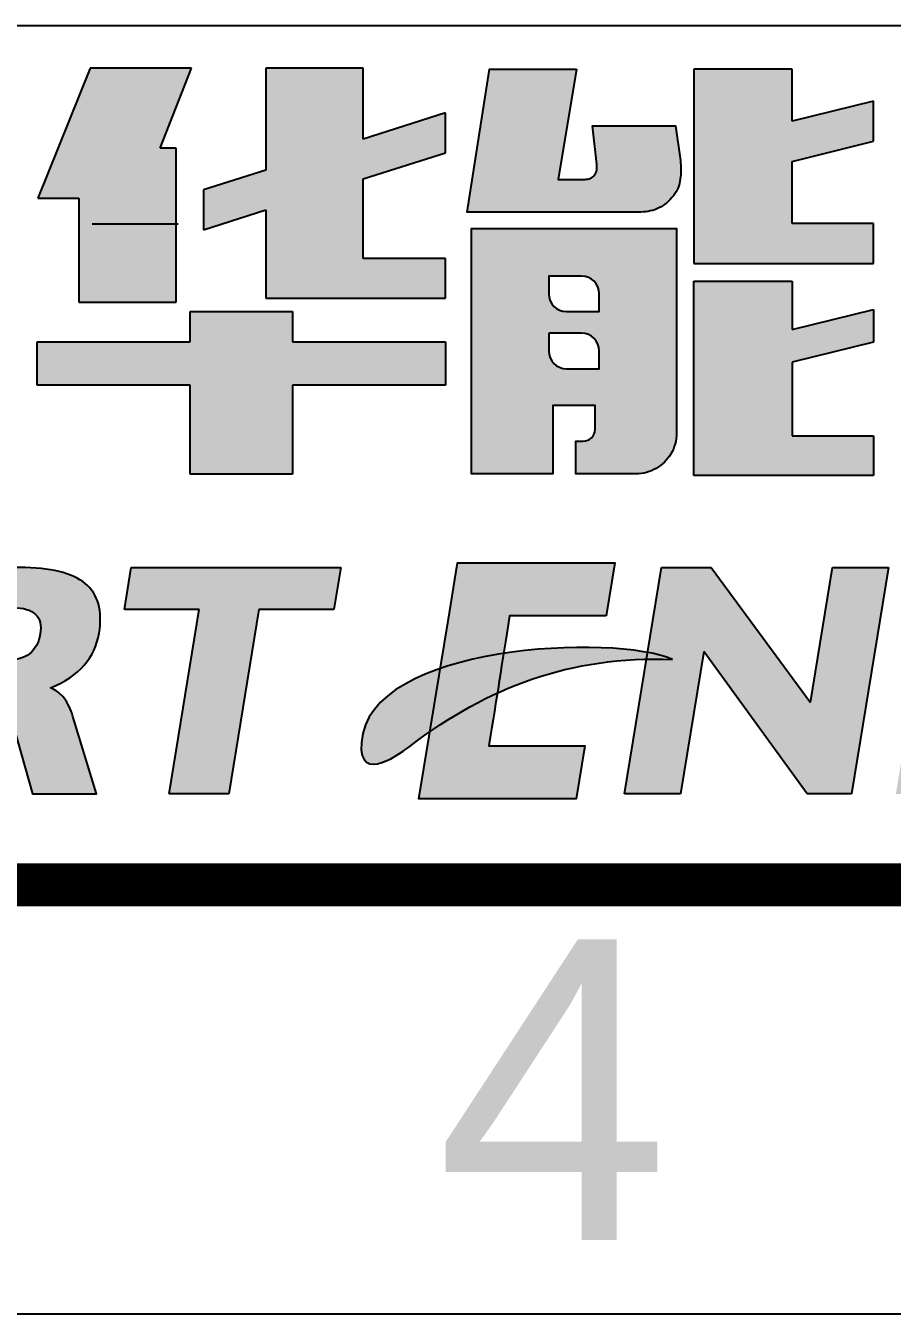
# Model space of a CAD drawing. Header units: millimetres. Extents: x 2011 to 2221, y 1238 to 1535.
# Drawn here: x 2190.3 to 2200.39, y 1237.92 to 1252.92 of the extents above; entities that cross this region are included whole.
import ezdxf

# ---------------------------------------------------------------- set-up
doc = ezdxf.new("R2010")
doc.units = ezdxf.units.MM
doc.styles.get("Standard").update_dxf_attribs({"font": 'arial.ttf'})

msp = doc.modelspace()

# ---------------------------------------------------------------- hatches: boundary and pattern name
at = {"linetype": 'Continuous'}
for points in [[(2192.052, 1249.701), (2192.052, 1251.495), (2191.867, 1251.495), (2192.231, 1252.424), (2191.052, 1252.424), (2190.442, 1250.91), (2190.917, 1250.91), (2190.917, 1249.701)], [(2193.195, 1249.746), (2195.18, 1249.746), (2195.186, 1249.746), (2195.186, 1250.21), (2194.23, 1250.21), (2194.23, 1251.135), (2195.186, 1251.438), (2195.186, 1251.903), (2194.23, 1251.599), (2194.23, 1252.424), (2193.096, 1252.424), (2193.096, 1251.239), (2192.371, 1251.008), (2192.371, 1250.544), (2193.096, 1250.774), (2193.096, 1249.746)], [(2200.172, 1251.575), (2200.172, 1251.576), (2200.172, 1251.955), (2200.172, 1252.04), (2199.223, 1251.806), (2199.223, 1252.414), (2198.078, 1252.414), (2198.078, 1250.151), (2198.374, 1250.151), (2200.172, 1250.151), (2200.172, 1250.53), (2200.172, 1250.615), (2199.223, 1250.615), (2199.223, 1251.34)], [(2199.223, 1249.001), (2199.223, 1248.146), (2200.172, 1248.146), (2200.172, 1248.062), (2200.172, 1247.682), (2198.374, 1247.682), (2198.078, 1247.682), (2198.078, 1249.946), (2199.223, 1249.946), (2199.223, 1249.381), (2200.172, 1249.616), (2200.172, 1249.236)], [(2192.216, 1247.697), (2192.216, 1248.734), (2190.431, 1248.734), (2190.431, 1249.24), (2192.216, 1249.24), (2192.216, 1249.591), (2193.406, 1249.591), (2193.406, 1249.24), (2195.186, 1249.24), (2195.186, 1248.734), (2193.406, 1248.734), (2193.406, 1247.697)]]:
    msp.add_hatch(color=0, dxfattribs=at).paths.add_polyline_path(points)
h = msp.add_hatch(color=0, dxfattribs=at)
edge = h.paths.add_edge_path()
edge.add_spline(control_points=[(2196.714, 1252.414), (2196.714, 1252.414), (2195.699, 1252.414), (2195.699, 1252.414), (2195.699, 1252.414), (2195.44, 1250.75), (2195.44, 1250.75), (2195.44, 1250.75), (2197.464, 1250.75), (2197.464, 1250.75), (2197.539, 1250.75), (2197.609, 1250.766), (2197.674, 1250.799), (2197.739, 1250.83), (2197.795, 1250.878), (2197.843, 1250.94), (2197.887, 1250.999), (2197.913, 1251.062), (2197.922, 1251.132), (2197.932, 1251.202), (2197.932, 1251.274), (2197.923, 1251.35), (2197.923, 1251.35), (2197.868, 1251.755), (2197.868, 1251.755), (2197.868, 1251.755), (2196.899, 1251.755), (2196.899, 1251.755), (2196.899, 1251.755), (2196.949, 1251.305), (2196.949, 1251.305), (2196.952, 1251.283), (2196.952, 1251.262), (2196.95, 1251.242), (2196.947, 1251.222), (2196.938, 1251.203), (2196.924, 1251.185), (2196.911, 1251.165), (2196.896, 1251.151), (2196.875, 1251.143), (2196.856, 1251.134), (2196.834, 1251.13), (2196.809, 1251.13), (2196.809, 1251.13), (2196.499, 1251.13), (2196.499, 1251.13), (2196.499, 1251.13), (2196.714, 1252.414), (2196.714, 1252.414)], knot_values=[0, 0, 0, 0, 1, 1, 1, 2, 2, 2, 3, 3, 3, 4, 4, 4, 5, 5, 5, 6, 6, 6, 7, 7, 7, 8, 8, 8, 9, 9, 9, 10, 10, 10, 11, 11, 11, 12, 12, 12, 13, 13, 13, 14, 14, 14, 15, 15, 15, 16, 16, 16, 16], degree=3, periodic=0)
h = msp.add_hatch(color=0, dxfattribs=at)
edge = h.paths.add_edge_path()
edge.add_spline(control_points=[(2196.704, 1248.082), (2196.704, 1248.082), (2196.704, 1247.702), (2196.704, 1247.702), (2196.704, 1247.702), (2197.404, 1247.702), (2197.404, 1247.702), (2197.491, 1247.703), (2197.571, 1247.724), (2197.642, 1247.766), (2197.713, 1247.808), (2197.771, 1247.864), (2197.813, 1247.936), (2197.856, 1248.007), (2197.878, 1248.088), (2197.878, 1248.177), (2197.878, 1248.177), (2197.878, 1250.56), (2197.878, 1250.56), (2197.878, 1250.56), (2195.49, 1250.56), (2195.49, 1250.56), (2195.49, 1250.56), (2195.49, 1247.702), (2195.49, 1247.702), (2195.49, 1247.702), (2196.439, 1247.702), (2196.439, 1247.702), (2196.439, 1247.702), (2196.439, 1248.497), (2196.439, 1248.497), (2196.439, 1248.497), (2196.929, 1248.497), (2196.929, 1248.497), (2196.929, 1248.497), (2196.929, 1248.222), (2196.929, 1248.222), (2196.928, 1248.181), (2196.915, 1248.148), (2196.889, 1248.122), (2196.863, 1248.096), (2196.83, 1248.083), (2196.789, 1248.082), (2196.789, 1248.082), (2196.704, 1248.082), (2196.704, 1248.082), (2196.704, 1248.082), (2196.704, 1248.082), (2196.704, 1248.082)], knot_values=[0, 0, 0, 0, 1, 1, 1, 2, 2, 2, 3, 3, 3, 4, 4, 4, 5, 5, 5, 6, 6, 6, 7, 7, 7, 8, 8, 8, 9, 9, 9, 10, 10, 10, 11, 11, 11, 12, 12, 12, 13, 13, 13, 14, 14, 14, 15, 15, 15, 16, 16, 16, 16], degree=3, periodic=0)
edge = h.paths.add_edge_path()
edge.add_spline(control_points=[(2196.39, 1250.005), (2196.39, 1250.005), (2196.771, 1250.005), (2196.771, 1250.005), (2196.885, 1250.005), (2196.978, 1249.912), (2196.978, 1249.798), (2196.978, 1249.798), (2196.978, 1249.591), (2196.978, 1249.591), (2196.978, 1249.591), (2196.597, 1249.591), (2196.597, 1249.591), (2196.483, 1249.591), (2196.39, 1249.685), (2196.39, 1249.798), (2196.39, 1249.798), (2196.39, 1250.005), (2196.39, 1250.005), (2196.39, 1250.005), (2196.39, 1250.005), (2196.39, 1250.005)], knot_values=[0, 0, 0, 0, 1, 1, 1, 2, 2, 2, 3, 3, 3, 4, 4, 4, 5, 5, 5, 6, 6, 6, 7, 7, 7, 7], degree=3, periodic=0)
edge = h.paths.add_edge_path()
edge.add_spline(control_points=[(2196.39, 1249.34), (2196.39, 1249.34), (2196.771, 1249.34), (2196.771, 1249.34), (2196.885, 1249.34), (2196.978, 1249.247), (2196.978, 1249.133), (2196.978, 1249.133), (2196.978, 1248.926), (2196.978, 1248.926), (2196.978, 1248.926), (2196.597, 1248.926), (2196.597, 1248.926), (2196.483, 1248.926), (2196.39, 1249.019), (2196.39, 1249.133), (2196.39, 1249.133), (2196.39, 1249.34), (2196.39, 1249.34)], knot_values=[0, 0, 0, 0, 1, 1, 1, 2, 2, 2, 3, 3, 3, 4, 4, 4, 5, 5, 5, 6, 6, 6, 6], degree=3, periodic=0)
h = msp.add_hatch(color=0, dxfattribs=at)
edge = h.paths.add_edge_path()
edge.add_spline(control_points=[(2197.059, 1246.05), (2197.059, 1246.05), (2197.159, 1246.667), (2197.159, 1246.667), (2197.159, 1246.667), (2195.328, 1246.667), (2195.328, 1246.667), (2195.328, 1246.667), (2195.233, 1246.084), (2195.233, 1246.084), (2195.233, 1246.084), (2194.879, 1243.919), (2194.879, 1243.919), (2194.879, 1243.919), (2196.711, 1243.919), (2196.711, 1243.919), (2196.711, 1243.919), (2196.811, 1244.535), (2196.811, 1244.535), (2196.811, 1244.535), (2195.722, 1244.535), (2195.722, 1244.535), (2195.722, 1244.535), (2195.693, 1244.535), (2195.693, 1244.535), (2195.693, 1244.535), (2195.698, 1244.564), (2195.698, 1244.564), (2195.782, 1245.079), (2195.843, 1245.485), (2195.935, 1246.05), (2195.935, 1246.05), (2197.059, 1246.05), (2197.059, 1246.05)], knot_values=[0, 0, 0, 0, 1, 1, 1, 2, 2, 2, 3, 3, 3, 4, 4, 4, 5, 5, 5, 6, 6, 6, 7, 7, 7, 8, 8, 8, 9, 9, 9, 10, 10, 10, 11, 11, 11, 11], degree=3, periodic=0)
h = msp.add_hatch(color=0, dxfattribs=at)
edge = h.paths.add_edge_path()
edge.add_spline(control_points=[(2207.624, 1244.284), (2207.443, 1244.164), (2207.258, 1244.074), (2207.068, 1244.016), (2206.878, 1243.957), (2206.676, 1243.928), (2206.461, 1243.928), (2206.254, 1243.928), (2206.069, 1243.96), (2205.906, 1244.024), (2205.743, 1244.087), (2205.608, 1244.179), (2205.501, 1244.3), (2205.388, 1244.426), (2205.311, 1244.575), (2205.269, 1244.745), (2205.227, 1244.914), (2205.222, 1245.096), (2205.254, 1245.291), (2205.321, 1245.702), (2205.511, 1246.032), (2205.825, 1246.282), (2206.139, 1246.532), (2206.522, 1246.657), (2206.973, 1246.657), (2207.138, 1246.657), (2207.297, 1246.638), (2207.451, 1246.598), (2207.605, 1246.56), (2207.759, 1246.499), (2207.913, 1246.418), (2207.913, 1246.418), (2207.819, 1245.84), (2207.819, 1245.84), (2207.659, 1245.929), (2207.503, 1245.995), (2207.352, 1246.039), (2207.201, 1246.083), (2207.056, 1246.105), (2206.919, 1246.105), (2206.652, 1246.105), (2206.432, 1246.033), (2206.257, 1245.888), (2206.082, 1245.744), (2205.974, 1245.545), (2205.932, 1245.291), (2205.892, 1245.043), (2205.932, 1244.846), (2206.052, 1244.7), (2206.173, 1244.554), (2206.355, 1244.48), (2206.599, 1244.48), (2206.664, 1244.48), (2206.73, 1244.487), (2206.796, 1244.501), (2206.862, 1244.515), (2206.929, 1244.535), (2206.998, 1244.561), (2206.998, 1244.561), (2207.052, 1244.893), (2207.052, 1244.893), (2207.052, 1244.893), (2206.689, 1244.893), (2206.689, 1244.893), (2206.689, 1244.893), (2206.77, 1245.389), (2206.77, 1245.389), (2206.77, 1245.389), (2207.804, 1245.389), (2207.804, 1245.389), (2207.804, 1245.389), (2207.624, 1244.284), (2207.624, 1244.284), (2207.624, 1244.284), (2207.624, 1244.284), (2207.624, 1244.284)], knot_values=[0, 0, 0, 0, 1, 1, 1, 2, 2, 2, 3, 3, 3, 4, 4, 4, 5, 5, 5, 6, 6, 6, 7, 7, 7, 8, 8, 8, 9, 9, 9, 10, 10, 10, 11, 11, 11, 12, 12, 12, 13, 13, 13, 14, 14, 14, 15, 15, 15, 16, 16, 16, 17, 17, 17, 18, 18, 18, 19, 19, 19, 20, 20, 20, 21, 21, 21, 22, 22, 22, 23, 23, 23, 24, 24, 24, 25, 25, 25, 25], degree=3, periodic=0)
edge = h.paths.add_edge_path()
edge.add_spline(control_points=[(2202.664, 1243.975), (2202.664, 1243.975), (2203.095, 1246.612), (2203.095, 1246.612), (2203.095, 1246.612), (2204.069, 1246.612), (2204.069, 1246.612), (2204.427, 1246.612), (2204.681, 1246.55), (2204.832, 1246.425), (2204.982, 1246.301), (2205.036, 1246.108), (2204.994, 1245.847), (2204.97, 1245.701), (2204.912, 1245.576), (2204.819, 1245.473), (2204.727, 1245.369), (2204.598, 1245.281), (2204.43, 1245.21), (2204.492, 1245.186), (2204.544, 1245.146), (2204.586, 1245.09), (2204.63, 1245.034), (2204.664, 1244.963), (2204.689, 1244.878), (2204.689, 1244.878), (2204.961, 1243.975), (2204.961, 1243.975), (2204.961, 1243.975), (2204.217, 1243.975), (2204.217, 1243.975), (2204.217, 1243.975), (2204.006, 1244.735), (2204.006, 1244.735), (2203.972, 1244.855), (2203.924, 1244.938), (2203.862, 1244.983), (2203.8, 1245.029), (2203.705, 1245.051), (2203.579, 1245.051), (2203.569, 1245.051), (2203.555, 1245.051), (2203.539, 1245.05), (2203.522, 1245.048), (2203.51, 1245.048), (2203.501, 1245.048), (2203.501, 1245.048), (2203.326, 1243.975), (2203.326, 1243.975), (2203.326, 1243.975), (2202.664, 1243.975), (2202.664, 1243.975), (2202.664, 1243.975), (2202.664, 1243.975), (2202.664, 1243.975)], knot_values=[0, 0, 0, 0, 1, 1, 1, 2, 2, 2, 3, 3, 3, 4, 4, 4, 5, 5, 5, 6, 6, 6, 7, 7, 7, 8, 8, 8, 9, 9, 9, 10, 10, 10, 11, 11, 11, 12, 12, 12, 13, 13, 13, 14, 14, 14, 15, 15, 15, 16, 16, 16, 17, 17, 17, 18, 18, 18, 18], degree=3, periodic=0)
edge = h.paths.add_edge_path()
edge.add_spline(control_points=[(2203.896, 1245.53), (2204.018, 1245.53), (2204.113, 1245.556), (2204.181, 1245.607), (2204.25, 1245.657), (2204.292, 1245.735), (2204.309, 1245.839), (2204.325, 1245.939), (2204.306, 1246.014), (2204.252, 1246.066), (2204.199, 1246.118), (2204.114, 1246.144), (2203.996, 1246.144), (2203.996, 1246.144), (2203.68, 1246.144), (2203.68, 1246.144), (2203.68, 1246.144), (2203.58, 1245.53), (2203.58, 1245.53), (2203.58, 1245.53), (2203.896, 1245.53), (2203.896, 1245.53), (2203.896, 1245.53), (2203.896, 1245.53), (2203.896, 1245.53)], knot_values=[0, 0, 0, 0, 1, 1, 1, 2, 2, 2, 3, 3, 3, 4, 4, 4, 5, 5, 5, 6, 6, 6, 7, 7, 7, 8, 8, 8, 8], degree=3, periodic=0)
h.paths.add_polyline_path([(2208.665, 1243.975), (2208.86, 1245.169), (2208.057, 1246.612), (2208.848, 1246.612), (2209.287, 1245.758), (2210.02, 1246.612), (2210.804, 1246.612), (2209.52, 1245.172), (2209.324, 1243.975)])
h.paths.add_polyline_path([(2200.433, 1243.975), (2200.864, 1246.612), (2202.626, 1246.612), (2202.546, 1246.126), (2201.443, 1246.126), (2201.356, 1245.589), (2202.41, 1245.589), (2202.329, 1245.098), (2201.276, 1245.098), (2201.173, 1244.469), (2202.308, 1244.469), (2202.227, 1243.975)])
h.paths.add_polyline_path([(2199.4, 1243.975), (2198.195, 1245.632), (2197.925, 1243.975), (2197.273, 1243.975), (2197.703, 1246.612), (2198.282, 1246.612), (2199.438, 1245.04), (2199.695, 1246.612), (2200.347, 1246.612), (2199.916, 1243.975)])
h = msp.add_hatch(color=0, dxfattribs=at)
edge = h.paths.add_edge_path()
edge.add_spline(control_points=[(2188.825, 1243.975), (2188.825, 1243.975), (2189.256, 1246.612), (2189.256, 1246.612), (2189.256, 1246.612), (2190.229, 1246.612), (2190.229, 1246.612), (2190.588, 1246.612), (2190.842, 1246.55), (2190.993, 1246.425), (2191.143, 1246.301), (2191.197, 1246.108), (2191.154, 1245.847), (2191.13, 1245.701), (2191.072, 1245.576), (2190.98, 1245.473), (2190.888, 1245.369), (2190.758, 1245.281), (2190.59, 1245.21), (2190.652, 1245.186), (2190.704, 1245.146), (2190.747, 1245.09), (2190.79, 1245.034), (2190.824, 1244.963), (2190.849, 1244.878), (2190.849, 1244.878), (2191.122, 1243.975), (2191.122, 1243.975), (2191.122, 1243.975), (2190.378, 1243.975), (2190.378, 1243.975), (2190.378, 1243.975), (2190.167, 1244.735), (2190.167, 1244.735), (2190.132, 1244.855), (2190.084, 1244.938), (2190.022, 1244.983), (2189.961, 1245.029), (2189.866, 1245.051), (2189.739, 1245.051), (2189.73, 1245.051), (2189.716, 1245.051), (2189.7, 1245.05), (2189.683, 1245.048), (2189.67, 1245.048), (2189.661, 1245.048), (2189.661, 1245.048), (2189.486, 1243.975), (2189.486, 1243.975), (2189.486, 1243.975), (2188.825, 1243.975), (2188.825, 1243.975), (2188.825, 1243.975), (2188.825, 1243.975), (2188.825, 1243.975)], knot_values=[0, 0, 0, 0, 1, 1, 1, 2, 2, 2, 3, 3, 3, 4, 4, 4, 5, 5, 5, 6, 6, 6, 7, 7, 7, 8, 8, 8, 9, 9, 9, 10, 10, 10, 11, 11, 11, 12, 12, 12, 13, 13, 13, 14, 14, 14, 15, 15, 15, 16, 16, 16, 17, 17, 17, 18, 18, 18, 18], degree=3, periodic=0)
edge = h.paths.add_edge_path()
edge.add_spline(control_points=[(2190.057, 1245.53), (2190.179, 1245.53), (2190.274, 1245.556), (2190.342, 1245.607), (2190.41, 1245.657), (2190.452, 1245.735), (2190.469, 1245.839), (2190.485, 1245.939), (2190.467, 1246.014), (2190.413, 1246.066), (2190.359, 1246.118), (2190.274, 1246.144), (2190.157, 1246.144), (2190.157, 1246.144), (2189.84, 1246.144), (2189.84, 1246.144), (2189.84, 1246.144), (2189.74, 1245.53), (2189.74, 1245.53), (2189.74, 1245.53), (2190.057, 1245.53), (2190.057, 1245.53), (2190.057, 1245.53), (2190.057, 1245.53), (2190.057, 1245.53)], knot_values=[0, 0, 0, 0, 1, 1, 1, 2, 2, 2, 3, 3, 3, 4, 4, 4, 5, 5, 5, 6, 6, 6, 7, 7, 7, 8, 8, 8, 8], degree=3, periodic=0)
h.paths.add_polyline_path([(2191.97, 1243.975), (2192.32, 1246.122), (2191.448, 1246.122), (2191.528, 1246.612), (2193.968, 1246.612), (2193.888, 1246.122), (2193.016, 1246.122), (2192.665, 1243.975)])
h.paths.add_polyline_path([(2187.93, 1243.975), (2187.825, 1244.488), (2186.689, 1244.488), (2186.394, 1243.975), (2185.691, 1243.975), (2187.271, 1246.612), (2188.032, 1246.612), (2188.629, 1243.975)])
h.paths.add_polyline_path([(2183.301, 1243.975), (2183.568, 1245.607), (2184.187, 1244.642), (2185.128, 1245.607), (2184.861, 1243.975), (2185.51, 1243.975), (2185.94, 1246.612), (2185.358, 1246.612), (2184.335, 1245.551), (2183.662, 1246.612), (2183.08, 1246.612), (2182.649, 1243.975)])
h.paths.add_polyline_path([(2187.731, 1244.94), (2187.525, 1245.943), (2186.953, 1244.94)])
h = msp.add_hatch(color=0, dxfattribs=at)
edge = h.paths.add_edge_path()
edge.add_spline(control_points=[(2197.832, 1245.541), (2196.639, 1245.589), (2195.67, 1245.21), (2194.797, 1244.549), (2194.681, 1244.461), (2194.173, 1244.071), (2194.208, 1244.574), (2194.288, 1245.732), (2197.18, 1245.837), (2197.832, 1245.541)], knot_values=[0, 0, 0, 0, 1, 1, 1, 2, 2, 2, 3, 3, 3, 3], degree=3, periodic=0)

# ---------------------------------------------------------------- linework, layer by layer
at = {"color": 0, "linetype": 'Continuous'}
for p, q in [((2216.362, 1252.919), (2096.362, 1252.919)), ((2216.362, 1252.919), (2156.362, 1252.919)), ((2191.052, 1252.424), (2190.442, 1250.91)), ((2191.052, 1252.424), (2190.442, 1250.91)), ((2192.231, 1252.424), (2191.052, 1252.424)), ((2192.231, 1252.424), (2191.052, 1252.424)), ((2191.867, 1251.495), (2192.231, 1252.424)), ((2191.867, 1251.495), (2192.231, 1252.424)), ((2194.23, 1252.424), (2193.096, 1252.424)), ((2193.096, 1252.424), (2193.096, 1251.239)), ((2194.23, 1252.424), (2193.096, 1252.424)), ((2193.096, 1252.424), (2193.096, 1251.239)), ((2194.23, 1251.599), (2194.23, 1252.424)), ((2194.23, 1251.599), (2194.23, 1252.424)), ((2199.223, 1252.414), (2198.078, 1252.414)), ((2198.078, 1252.414), (2198.078, 1250.151)), ((2199.223, 1252.414), (2198.078, 1252.414)), ((2198.078, 1252.414), (2198.078, 1250.151)), ((2199.223, 1251.806), (2199.223, 1252.414)), ((2199.223, 1251.806), (2199.223, 1252.414)), ((2195.186, 1251.903), (2194.23, 1251.599)), ((2195.186, 1251.903), (2194.23, 1251.599)), ((2195.186, 1251.438), (2195.186, 1251.903)), ((2195.186, 1251.438), (2195.186, 1251.903)), ((2200.172, 1252.04), (2199.223, 1251.806)), ((2200.172, 1252.04), (2199.223, 1251.806)), ((2200.172, 1251.955), (2200.172, 1252.04)), ((2200.172, 1251.575), (2200.172, 1252.04)), ((2200.172, 1251.576), (2200.172, 1251.955)), ((2192.052, 1251.495), (2191.867, 1251.495)), ((2192.052, 1251.495), (2191.867, 1251.495)), ((2192.052, 1249.701), (2192.052, 1251.495)), ((2192.052, 1249.701), (2192.052, 1251.495)), ((2199.223, 1251.34), (2200.172, 1251.575)), ((2199.223, 1251.34), (2200.172, 1251.575)), ((2200.172, 1251.575), (2200.172, 1251.576)), ((2194.23, 1251.135), (2195.186, 1251.438)), ((2194.23, 1251.135), (2195.186, 1251.438)), ((2199.223, 1250.615), (2199.223, 1251.34)), ((2199.223, 1250.615), (2199.223, 1251.34)), ((2193.096, 1251.239), (2192.371, 1251.008)), ((2193.096, 1251.239), (2192.371, 1251.008)), ((2192.371, 1251.008), (2192.371, 1250.544)), ((2192.371, 1251.008), (2192.371, 1250.544)), ((2194.23, 1250.21), (2194.23, 1251.135)), ((2194.23, 1250.21), (2194.23, 1251.135)), ((2190.442, 1250.91), (2190.917, 1250.91)), ((2190.442, 1250.91), (2190.917, 1250.91)), ((2190.917, 1250.91), (2190.917, 1249.701)), ((2190.917, 1250.91), (2190.917, 1249.701)), ((2192.371, 1250.544), (2193.096, 1250.774)), ((2192.371, 1250.544), (2193.096, 1250.774)), ((2193.096, 1250.774), (2193.096, 1249.746)), ((2193.096, 1250.774), (2193.096, 1249.746)), ((2191.074, 1250.613), (2192.074, 1250.613)), ((2200.172, 1250.615), (2199.223, 1250.615)), ((2200.172, 1250.615), (2199.223, 1250.615)), ((2200.172, 1250.53), (2200.172, 1250.615)), ((2200.172, 1250.151), (2200.172, 1250.615)), ((2200.172, 1250.151), (2200.172, 1250.53)), ((2195.186, 1250.21), (2194.23, 1250.21)), ((2195.186, 1250.21), (2194.23, 1250.21)), ((2195.186, 1249.746), (2195.186, 1250.21)), ((2195.186, 1249.746), (2195.186, 1250.21)), ((2198.078, 1250.151), (2198.374, 1250.151)), ((2198.078, 1250.151), (2200.172, 1250.151)), ((2198.374, 1250.151), (2200.172, 1250.151)), ((2198.078, 1249.946), (2199.223, 1249.946)), ((2198.078, 1247.682), (2198.078, 1249.946)), ((2198.078, 1249.946), (2199.223, 1249.946)), ((2198.078, 1247.682), (2198.078, 1249.946)), ((2199.223, 1249.946), (2199.223, 1249.381)), ((2199.223, 1249.946), (2199.223, 1249.381)), ((2190.917, 1249.701), (2192.052, 1249.701)), ((2190.917, 1249.701), (2192.052, 1249.701)), ((2193.096, 1249.746), (2193.195, 1249.746)), ((2193.096, 1249.746), (2195.186, 1249.746)), ((2193.195, 1249.746), (2195.18, 1249.746)), ((2195.18, 1249.746), (2195.186, 1249.746)), ((2192.216, 1249.591), (2193.406, 1249.591)), ((2192.216, 1249.24), (2192.216, 1249.591)), ((2192.216, 1249.591), (2193.406, 1249.591)), ((2192.216, 1249.24), (2192.216, 1249.591)), ((2193.406, 1249.591), (2193.406, 1249.24)), ((2193.406, 1249.591), (2193.406, 1249.24)), ((2199.223, 1249.381), (2200.172, 1249.616)), ((2199.223, 1249.381), (2200.172, 1249.616)), ((2200.172, 1249.616), (2200.172, 1249.236)), ((2200.172, 1249.616), (2200.172, 1249.236)), ((2190.431, 1249.24), (2192.216, 1249.24)), ((2190.431, 1248.734), (2190.431, 1249.24)), ((2190.431, 1249.24), (2192.216, 1249.24)), ((2190.431, 1248.734), (2190.431, 1249.24)), ((2193.406, 1249.24), (2195.186, 1249.24)), ((2193.406, 1249.24), (2195.186, 1249.24)), ((2195.186, 1249.24), (2195.186, 1248.734)), ((2195.186, 1249.24), (2195.186, 1248.734)), ((2200.172, 1249.236), (2199.223, 1249.001)), ((2200.172, 1249.236), (2199.223, 1249.001)), ((2199.223, 1249.001), (2199.223, 1248.146)), ((2199.223, 1249.001), (2199.223, 1248.146)), ((2192.216, 1248.734), (2190.431, 1248.734)), ((2192.216, 1248.734), (2190.431, 1248.734)), ((2192.216, 1247.697), (2192.216, 1248.734)), ((2192.216, 1247.697), (2192.216, 1248.734)), ((2195.186, 1248.734), (2193.406, 1248.734)), ((2193.406, 1248.734), (2193.406, 1247.697)), ((2195.186, 1248.734), (2193.406, 1248.734)), ((2193.406, 1248.734), (2193.406, 1247.697)), ((2199.223, 1248.146), (2200.172, 1248.146)), ((2199.223, 1248.146), (2200.172, 1248.146)), ((2200.172, 1248.146), (2200.172, 1248.062)), ((2200.172, 1248.146), (2200.172, 1247.682)), ((2200.172, 1248.062), (2200.172, 1247.682)), ((2193.406, 1247.697), (2192.216, 1247.697)), ((2193.406, 1247.697), (2192.216, 1247.697)), ((2198.374, 1247.682), (2198.078, 1247.682)), ((2200.172, 1247.682), (2198.078, 1247.682)), ((2200.172, 1247.682), (2198.374, 1247.682)), ((2191.448, 1246.122), (2191.528, 1246.612)), ((2191.448, 1246.122), (2191.528, 1246.612)), ((2191.528, 1246.612), (2193.968, 1246.612)), ((2191.528, 1246.612), (2193.968, 1246.612)), ((2193.968, 1246.612), (2193.888, 1246.122)), ((2193.968, 1246.612), (2193.888, 1246.122)), ((2197.273, 1243.975), (2197.703, 1246.612)), ((2197.273, 1243.975), (2197.703, 1246.612)), ((2197.703, 1246.612), (2198.282, 1246.612)), ((2197.703, 1246.612), (2198.282, 1246.612)), ((2198.282, 1246.612), (2199.438, 1245.04)), ((2198.282, 1246.612), (2199.438, 1245.04)), ((2199.438, 1245.04), (2199.695, 1246.612)), ((2199.438, 1245.04), (2199.695, 1246.612)), ((2199.695, 1246.612), (2200.347, 1246.612)), ((2199.695, 1246.612), (2200.347, 1246.612)), ((2200.347, 1246.612), (2199.916, 1243.975)), ((2200.347, 1246.612), (2199.916, 1243.975)), ((2192.32, 1246.122), (2191.448, 1246.122)), ((2192.32, 1246.122), (2191.448, 1246.122)), ((2191.97, 1243.975), (2192.32, 1246.122)), ((2191.97, 1243.975), (2192.32, 1246.122)), ((2193.016, 1246.122), (2192.665, 1243.975)), ((2193.016, 1246.122), (2192.665, 1243.975)), ((2193.888, 1246.122), (2193.016, 1246.122)), ((2193.888, 1246.122), (2193.016, 1246.122)), ((2198.195, 1245.632), (2197.925, 1243.975)), ((2198.195, 1245.632), (2197.925, 1243.975)), ((2199.4, 1243.975), (2198.195, 1245.632)), ((2199.4, 1243.975), (2198.195, 1245.632)), ((2192.665, 1243.975), (2191.97, 1243.975)), ((2192.665, 1243.975), (2191.97, 1243.975)), ((2197.925, 1243.975), (2197.273, 1243.975)), ((2197.925, 1243.975), (2197.273, 1243.975)), ((2199.916, 1243.975), (2199.4, 1243.975)), ((2199.916, 1243.975), (2199.4, 1243.975)), ((2216.362, 1242.919), (2096.362, 1242.919)), ((2221.362, 1237.919), (2011.362, 1237.919))]:
    msp.add_line(p, q, dxfattribs=at)
at = {"color": 0, "linetype": 'Continuous', "const_width": 0.5}
msp.add_lwpolyline([(2216.362, 1242.919), (2036.362, 1242.919)], dxfattribs=at)
at = {"color": 0, "linetype": 'Continuous'}
for points, knots in [([(2196.714, 1252.414), (2196.714, 1252.414), (2195.699, 1252.414), (2195.699, 1252.414), (2195.699, 1252.414), (2195.44, 1250.75), (2195.44, 1250.75), (2195.44, 1250.75), (2197.464, 1250.75), (2197.464, 1250.75), (2197.539, 1250.75), (2197.609, 1250.766), (2197.674, 1250.799), (2197.739, 1250.83), (2197.795, 1250.878), (2197.843, 1250.94), (2197.887, 1250.999), (2197.913, 1251.062), (2197.922, 1251.132), (2197.932, 1251.202), (2197.932, 1251.274), (2197.923, 1251.35), (2197.923, 1251.35), (2197.868, 1251.755), (2197.868, 1251.755), (2197.868, 1251.755), (2196.899, 1251.755), (2196.899, 1251.755), (2196.899, 1251.755), (2196.949, 1251.305), (2196.949, 1251.305), (2196.952, 1251.283), (2196.952, 1251.262), (2196.95, 1251.242), (2196.947, 1251.222), (2196.938, 1251.203), (2196.924, 1251.185), (2196.911, 1251.165), (2196.896, 1251.151), (2196.875, 1251.143), (2196.856, 1251.134), (2196.834, 1251.13), (2196.809, 1251.13), (2196.809, 1251.13), (2196.499, 1251.13), (2196.499, 1251.13), (2196.499, 1251.13), (2196.714, 1252.414), (2196.714, 1252.414)], [0, 0, 0, 0, 1, 1, 1, 2, 2, 2, 3, 3, 3, 4, 4, 4, 5, 5, 5, 6, 6, 6, 7, 7, 7, 8, 8, 8, 9, 9, 9, 10, 10, 10, 11, 11, 11, 12, 12, 12, 13, 13, 13, 14, 14, 14, 15, 15, 15, 16, 16, 16, 16]), ([(2196.714, 1252.414), (2196.714, 1252.414), (2195.699, 1252.414), (2195.699, 1252.414), (2195.699, 1252.414), (2195.44, 1250.75), (2195.44, 1250.75), (2195.44, 1250.75), (2197.464, 1250.75), (2197.464, 1250.75), (2197.539, 1250.75), (2197.609, 1250.766), (2197.674, 1250.799), (2197.739, 1250.83), (2197.795, 1250.878), (2197.843, 1250.94), (2197.887, 1250.999), (2197.913, 1251.062), (2197.922, 1251.132), (2197.932, 1251.202), (2197.932, 1251.274), (2197.923, 1251.35), (2197.923, 1251.35), (2197.868, 1251.755), (2197.868, 1251.755), (2197.868, 1251.755), (2196.899, 1251.755), (2196.899, 1251.755), (2196.899, 1251.755), (2196.949, 1251.305), (2196.949, 1251.305), (2196.952, 1251.283), (2196.952, 1251.262), (2196.95, 1251.242), (2196.947, 1251.222), (2196.938, 1251.203), (2196.924, 1251.185), (2196.911, 1251.165), (2196.896, 1251.151), (2196.875, 1251.143), (2196.856, 1251.134), (2196.834, 1251.13), (2196.809, 1251.13), (2196.809, 1251.13), (2196.499, 1251.13), (2196.499, 1251.13), (2196.499, 1251.13), (2196.714, 1252.414), (2196.714, 1252.414)], [0, 0, 0, 0, 1, 1, 1, 2, 2, 2, 3, 3, 3, 4, 4, 4, 5, 5, 5, 6, 6, 6, 7, 7, 7, 8, 8, 8, 9, 9, 9, 10, 10, 10, 11, 11, 11, 12, 12, 12, 13, 13, 13, 14, 14, 14, 15, 15, 15, 16, 16, 16, 16]), ([(2196.704, 1248.082), (2196.704, 1248.082), (2196.704, 1247.702), (2196.704, 1247.702), (2196.704, 1247.702), (2197.404, 1247.702), (2197.404, 1247.702), (2197.491, 1247.703), (2197.571, 1247.724), (2197.642, 1247.766), (2197.713, 1247.808), (2197.771, 1247.864), (2197.813, 1247.936), (2197.856, 1248.007), (2197.878, 1248.088), (2197.878, 1248.177), (2197.878, 1248.177), (2197.878, 1250.56), (2197.878, 1250.56), (2197.878, 1250.56), (2195.49, 1250.56), (2195.49, 1250.56), (2195.49, 1250.56), (2195.49, 1247.702), (2195.49, 1247.702), (2195.49, 1247.702), (2196.439, 1247.702), (2196.439, 1247.702), (2196.439, 1247.702), (2196.439, 1248.497), (2196.439, 1248.497), (2196.439, 1248.497), (2196.929, 1248.497), (2196.929, 1248.497), (2196.929, 1248.497), (2196.929, 1248.222), (2196.929, 1248.222), (2196.928, 1248.181), (2196.915, 1248.148), (2196.889, 1248.122), (2196.863, 1248.096), (2196.83, 1248.083), (2196.789, 1248.082), (2196.789, 1248.082), (2196.704, 1248.082), (2196.704, 1248.082), (2196.704, 1248.082), (2196.704, 1248.082), (2196.704, 1248.082)], [0, 0, 0, 0, 1, 1, 1, 2, 2, 2, 3, 3, 3, 4, 4, 4, 5, 5, 5, 6, 6, 6, 7, 7, 7, 8, 8, 8, 9, 9, 9, 10, 10, 10, 11, 11, 11, 12, 12, 12, 13, 13, 13, 14, 14, 14, 15, 15, 15, 16, 16, 16, 16]), ([(2196.704, 1248.082), (2196.704, 1248.082), (2196.704, 1247.702), (2196.704, 1247.702), (2196.704, 1247.702), (2197.404, 1247.702), (2197.404, 1247.702), (2197.491, 1247.703), (2197.571, 1247.724), (2197.642, 1247.766), (2197.713, 1247.808), (2197.771, 1247.864), (2197.813, 1247.936), (2197.856, 1248.007), (2197.878, 1248.088), (2197.878, 1248.177), (2197.878, 1248.177), (2197.878, 1250.56), (2197.878, 1250.56), (2197.878, 1250.56), (2195.49, 1250.56), (2195.49, 1250.56), (2195.49, 1250.56), (2195.49, 1247.702), (2195.49, 1247.702), (2195.49, 1247.702), (2196.439, 1247.702), (2196.439, 1247.702), (2196.439, 1247.702), (2196.439, 1248.497), (2196.439, 1248.497), (2196.439, 1248.497), (2196.929, 1248.497), (2196.929, 1248.497), (2196.929, 1248.497), (2196.929, 1248.222), (2196.929, 1248.222), (2196.928, 1248.181), (2196.915, 1248.148), (2196.889, 1248.122), (2196.863, 1248.096), (2196.83, 1248.083), (2196.789, 1248.082), (2196.789, 1248.082), (2196.704, 1248.082), (2196.704, 1248.082), (2196.704, 1248.082), (2196.704, 1248.082), (2196.704, 1248.082)], [0, 0, 0, 0, 1, 1, 1, 2, 2, 2, 3, 3, 3, 4, 4, 4, 5, 5, 5, 6, 6, 6, 7, 7, 7, 8, 8, 8, 9, 9, 9, 10, 10, 10, 11, 11, 11, 12, 12, 12, 13, 13, 13, 14, 14, 14, 15, 15, 15, 16, 16, 16, 16]), ([(2196.39, 1250.005), (2196.39, 1250.005), (2196.771, 1250.005), (2196.771, 1250.005), (2196.885, 1250.005), (2196.978, 1249.912), (2196.978, 1249.798), (2196.978, 1249.798), (2196.978, 1249.591), (2196.978, 1249.591), (2196.978, 1249.591), (2196.597, 1249.591), (2196.597, 1249.591), (2196.483, 1249.591), (2196.39, 1249.685), (2196.39, 1249.798), (2196.39, 1249.798), (2196.39, 1250.005), (2196.39, 1250.005), (2196.39, 1250.005), (2196.39, 1250.005), (2196.39, 1250.005)], [0, 0, 0, 0, 1, 1, 1, 2, 2, 2, 3, 3, 3, 4, 4, 4, 5, 5, 5, 6, 6, 6, 7, 7, 7, 7]), ([(2196.39, 1250.005), (2196.39, 1250.005), (2196.771, 1250.005), (2196.771, 1250.005), (2196.885, 1250.005), (2196.978, 1249.912), (2196.978, 1249.798), (2196.978, 1249.798), (2196.978, 1249.591), (2196.978, 1249.591), (2196.978, 1249.591), (2196.597, 1249.591), (2196.597, 1249.591), (2196.483, 1249.591), (2196.39, 1249.685), (2196.39, 1249.798), (2196.39, 1249.798), (2196.39, 1250.005), (2196.39, 1250.005), (2196.39, 1250.005), (2196.39, 1250.005), (2196.39, 1250.005)], [0, 0, 0, 0, 1, 1, 1, 2, 2, 2, 3, 3, 3, 4, 4, 4, 5, 5, 5, 6, 6, 6, 7, 7, 7, 7]), ([(2196.39, 1249.34), (2196.39, 1249.34), (2196.771, 1249.34), (2196.771, 1249.34), (2196.885, 1249.34), (2196.978, 1249.247), (2196.978, 1249.133), (2196.978, 1249.133), (2196.978, 1248.926), (2196.978, 1248.926), (2196.978, 1248.926), (2196.597, 1248.926), (2196.597, 1248.926), (2196.483, 1248.926), (2196.39, 1249.019), (2196.39, 1249.133), (2196.39, 1249.133), (2196.39, 1249.34), (2196.39, 1249.34)], [0, 0, 0, 0, 1, 1, 1, 2, 2, 2, 3, 3, 3, 4, 4, 4, 5, 5, 5, 6, 6, 6, 6]), ([(2196.39, 1249.34), (2196.39, 1249.34), (2196.771, 1249.34), (2196.771, 1249.34), (2196.885, 1249.34), (2196.978, 1249.247), (2196.978, 1249.133), (2196.978, 1249.133), (2196.978, 1248.926), (2196.978, 1248.926), (2196.978, 1248.926), (2196.597, 1248.926), (2196.597, 1248.926), (2196.483, 1248.926), (2196.39, 1249.019), (2196.39, 1249.133), (2196.39, 1249.133), (2196.39, 1249.34), (2196.39, 1249.34)], [0, 0, 0, 0, 1, 1, 1, 2, 2, 2, 3, 3, 3, 4, 4, 4, 5, 5, 5, 6, 6, 6, 6]), ([(2197.059, 1246.05), (2197.059, 1246.05), (2197.159, 1246.667), (2197.159, 1246.667), (2197.159, 1246.667), (2195.328, 1246.667), (2195.328, 1246.667), (2195.328, 1246.667), (2195.233, 1246.084), (2195.233, 1246.084), (2195.233, 1246.084), (2194.879, 1243.919), (2194.879, 1243.919), (2194.879, 1243.919), (2196.711, 1243.919), (2196.711, 1243.919), (2196.711, 1243.919), (2196.811, 1244.535), (2196.811, 1244.535), (2196.811, 1244.535), (2195.722, 1244.535), (2195.722, 1244.535), (2195.722, 1244.535), (2195.693, 1244.535), (2195.693, 1244.535), (2195.693, 1244.535), (2195.698, 1244.564), (2195.698, 1244.564), (2195.782, 1245.079), (2195.843, 1245.485), (2195.935, 1246.05), (2195.935, 1246.05), (2197.059, 1246.05), (2197.059, 1246.05)], [0, 0, 0, 0, 1, 1, 1, 2, 2, 2, 3, 3, 3, 4, 4, 4, 5, 5, 5, 6, 6, 6, 7, 7, 7, 8, 8, 8, 9, 9, 9, 10, 10, 10, 11, 11, 11, 11]), ([(2197.059, 1246.05), (2197.059, 1246.05), (2197.159, 1246.667), (2197.159, 1246.667), (2197.159, 1246.667), (2195.328, 1246.667), (2195.328, 1246.667), (2195.328, 1246.667), (2195.233, 1246.084), (2195.233, 1246.084), (2195.233, 1246.084), (2194.879, 1243.919), (2194.879, 1243.919), (2194.879, 1243.919), (2196.711, 1243.919), (2196.711, 1243.919), (2196.711, 1243.919), (2196.811, 1244.535), (2196.811, 1244.535), (2196.811, 1244.535), (2195.722, 1244.535), (2195.722, 1244.535), (2195.722, 1244.535), (2195.693, 1244.535), (2195.693, 1244.535), (2195.693, 1244.535), (2195.698, 1244.564), (2195.698, 1244.564), (2195.782, 1245.079), (2195.843, 1245.485), (2195.935, 1246.05), (2195.935, 1246.05), (2197.059, 1246.05), (2197.059, 1246.05)], [0, 0, 0, 0, 1, 1, 1, 2, 2, 2, 3, 3, 3, 4, 4, 4, 5, 5, 5, 6, 6, 6, 7, 7, 7, 8, 8, 8, 9, 9, 9, 10, 10, 10, 11, 11, 11, 11]), ([(2188.825, 1243.975), (2188.825, 1243.975), (2189.256, 1246.612), (2189.256, 1246.612), (2189.256, 1246.612), (2190.229, 1246.612), (2190.229, 1246.612), (2190.588, 1246.612), (2190.842, 1246.55), (2190.993, 1246.425), (2191.143, 1246.301), (2191.197, 1246.108), (2191.154, 1245.847), (2191.13, 1245.701), (2191.072, 1245.576), (2190.98, 1245.473), (2190.888, 1245.369), (2190.758, 1245.281), (2190.59, 1245.21), (2190.652, 1245.186), (2190.704, 1245.146), (2190.747, 1245.09), (2190.79, 1245.034), (2190.824, 1244.963), (2190.849, 1244.878), (2190.849, 1244.878), (2191.122, 1243.975), (2191.122, 1243.975), (2191.122, 1243.975), (2190.378, 1243.975), (2190.378, 1243.975), (2190.378, 1243.975), (2190.167, 1244.735), (2190.167, 1244.735), (2190.132, 1244.855), (2190.084, 1244.938), (2190.022, 1244.983), (2189.961, 1245.029), (2189.866, 1245.051), (2189.739, 1245.051), (2189.73, 1245.051), (2189.716, 1245.051), (2189.7, 1245.05), (2189.683, 1245.048), (2189.67, 1245.048), (2189.661, 1245.048), (2189.661, 1245.048), (2189.486, 1243.975), (2189.486, 1243.975), (2189.486, 1243.975), (2188.825, 1243.975), (2188.825, 1243.975), (2188.825, 1243.975), (2188.825, 1243.975), (2188.825, 1243.975)], [0, 0, 0, 0, 1, 1, 1, 2, 2, 2, 3, 3, 3, 4, 4, 4, 5, 5, 5, 6, 6, 6, 7, 7, 7, 8, 8, 8, 9, 9, 9, 10, 10, 10, 11, 11, 11, 12, 12, 12, 13, 13, 13, 14, 14, 14, 15, 15, 15, 16, 16, 16, 17, 17, 17, 18, 18, 18, 18]), ([(2188.825, 1243.975), (2188.825, 1243.975), (2189.256, 1246.612), (2189.256, 1246.612), (2189.256, 1246.612), (2190.229, 1246.612), (2190.229, 1246.612), (2190.588, 1246.612), (2190.842, 1246.55), (2190.993, 1246.425), (2191.143, 1246.301), (2191.197, 1246.108), (2191.154, 1245.847), (2191.13, 1245.701), (2191.072, 1245.576), (2190.98, 1245.473), (2190.888, 1245.369), (2190.758, 1245.281), (2190.59, 1245.21), (2190.652, 1245.186), (2190.704, 1245.146), (2190.747, 1245.09), (2190.79, 1245.034), (2190.824, 1244.963), (2190.849, 1244.878), (2190.849, 1244.878), (2191.122, 1243.975), (2191.122, 1243.975), (2191.122, 1243.975), (2190.378, 1243.975), (2190.378, 1243.975), (2190.378, 1243.975), (2190.167, 1244.735), (2190.167, 1244.735), (2190.132, 1244.855), (2190.084, 1244.938), (2190.022, 1244.983), (2189.961, 1245.029), (2189.866, 1245.051), (2189.739, 1245.051), (2189.73, 1245.051), (2189.716, 1245.051), (2189.7, 1245.05), (2189.683, 1245.048), (2189.67, 1245.048), (2189.661, 1245.048), (2189.661, 1245.048), (2189.486, 1243.975), (2189.486, 1243.975), (2189.486, 1243.975), (2188.825, 1243.975), (2188.825, 1243.975), (2188.825, 1243.975), (2188.825, 1243.975), (2188.825, 1243.975)], [0, 0, 0, 0, 1, 1, 1, 2, 2, 2, 3, 3, 3, 4, 4, 4, 5, 5, 5, 6, 6, 6, 7, 7, 7, 8, 8, 8, 9, 9, 9, 10, 10, 10, 11, 11, 11, 12, 12, 12, 13, 13, 13, 14, 14, 14, 15, 15, 15, 16, 16, 16, 17, 17, 17, 18, 18, 18, 18]), ([(2190.057, 1245.53), (2190.179, 1245.53), (2190.274, 1245.556), (2190.342, 1245.607), (2190.41, 1245.657), (2190.452, 1245.735), (2190.469, 1245.839), (2190.485, 1245.939), (2190.467, 1246.014), (2190.413, 1246.066), (2190.359, 1246.118), (2190.274, 1246.144), (2190.157, 1246.144), (2190.157, 1246.144), (2189.84, 1246.144), (2189.84, 1246.144), (2189.84, 1246.144), (2189.74, 1245.53), (2189.74, 1245.53), (2189.74, 1245.53), (2190.057, 1245.53), (2190.057, 1245.53), (2190.057, 1245.53), (2190.057, 1245.53), (2190.057, 1245.53)], [0, 0, 0, 0, 1, 1, 1, 2, 2, 2, 3, 3, 3, 4, 4, 4, 5, 5, 5, 6, 6, 6, 7, 7, 7, 8, 8, 8, 8]), ([(2190.057, 1245.53), (2190.179, 1245.53), (2190.274, 1245.556), (2190.342, 1245.607), (2190.41, 1245.657), (2190.452, 1245.735), (2190.469, 1245.839), (2190.485, 1245.939), (2190.467, 1246.014), (2190.413, 1246.066), (2190.359, 1246.118), (2190.274, 1246.144), (2190.157, 1246.144), (2190.157, 1246.144), (2189.84, 1246.144), (2189.84, 1246.144), (2189.84, 1246.144), (2189.74, 1245.53), (2189.74, 1245.53), (2189.74, 1245.53), (2190.057, 1245.53), (2190.057, 1245.53), (2190.057, 1245.53), (2190.057, 1245.53), (2190.057, 1245.53)], [0, 0, 0, 0, 1, 1, 1, 2, 2, 2, 3, 3, 3, 4, 4, 4, 5, 5, 5, 6, 6, 6, 7, 7, 7, 8, 8, 8, 8]), ([(2197.832, 1245.541), (2196.639, 1245.589), (2195.67, 1245.21), (2194.797, 1244.549), (2194.681, 1244.461), (2194.173, 1244.071), (2194.208, 1244.574), (2194.288, 1245.732), (2197.18, 1245.837), (2197.832, 1245.541)], [0, 0, 0, 0, 1, 1, 1, 2, 2, 2, 3, 3, 3, 3]), ([(2197.832, 1245.541), (2196.639, 1245.589), (2195.67, 1245.21), (2194.797, 1244.549), (2194.681, 1244.461), (2194.173, 1244.071), (2194.208, 1244.574), (2194.288, 1245.732), (2197.18, 1245.837), (2197.832, 1245.541)], [0, 0, 0, 0, 1, 1, 1, 2, 2, 2, 3, 3, 3, 3])]:
    msp.add_open_spline(points, degree=3, knots=knots, dxfattribs=at)

# ---------------------------------------------------------------- texts
at = {"color": 0, "linetype": 'Continuous', "insert": (2195.077, 1242.283), "char_height": 3.5, "width": 2.8, "attachment_point": 1, "line_spacing_factor": 0.9}
msp.add_mtext('4', dxfattribs=at)

doc.saveas('drawing.dxf')
